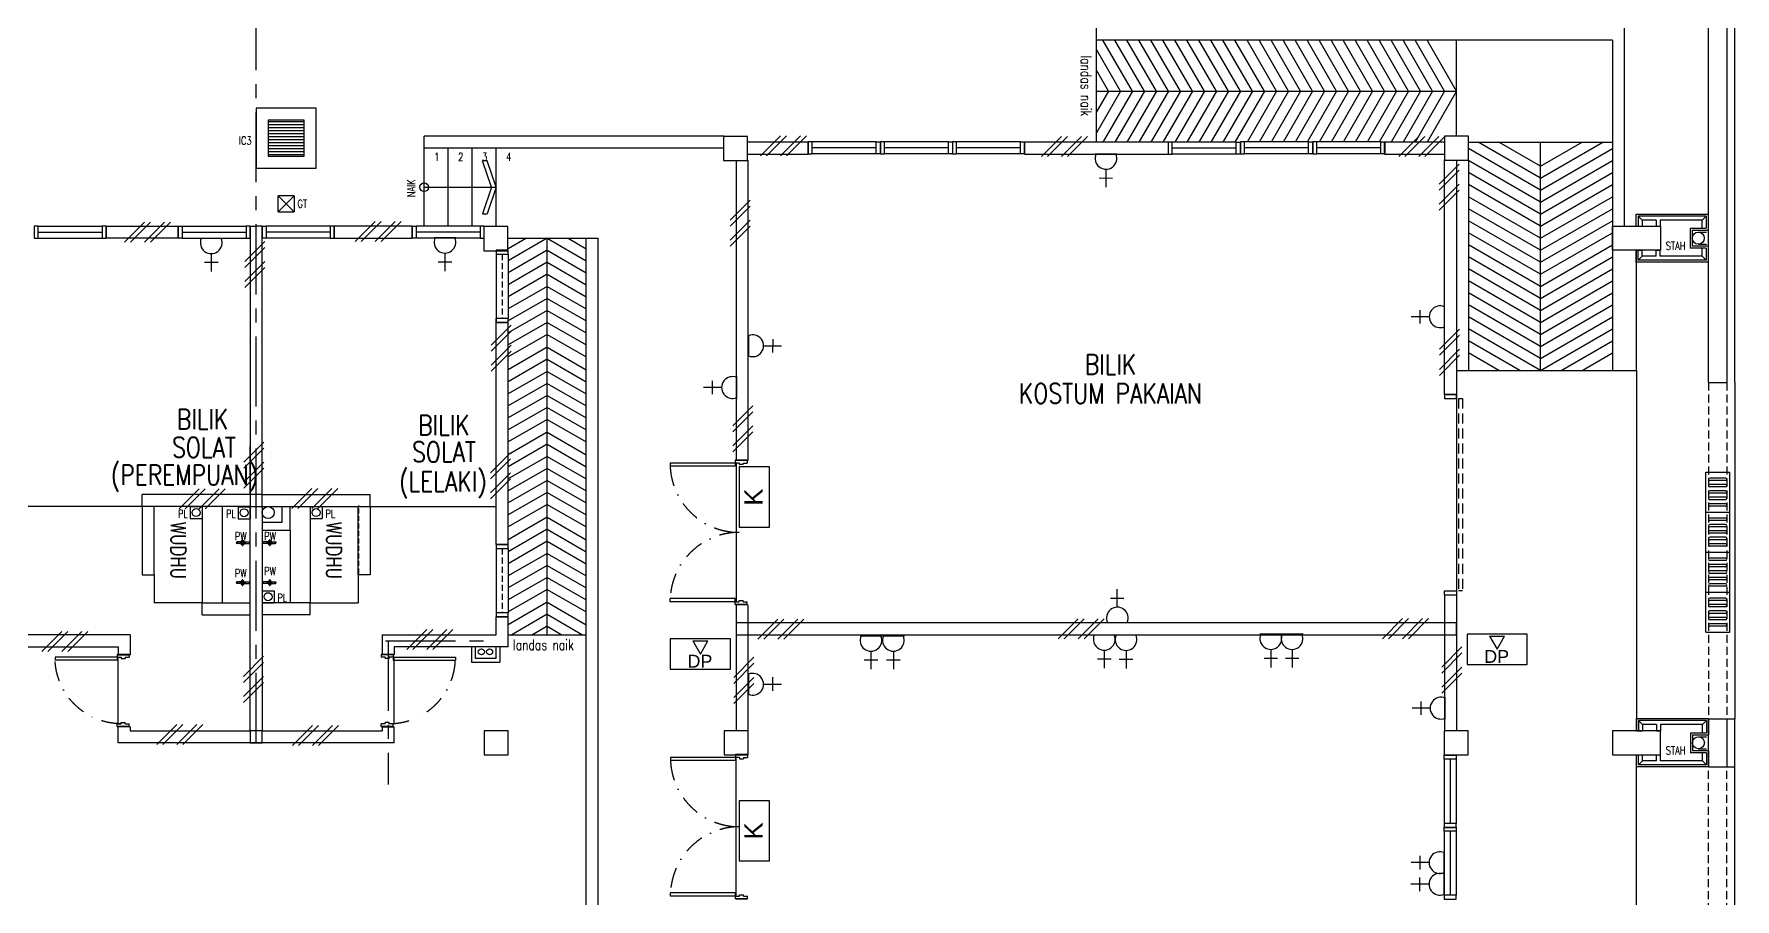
# Model space of a CAD drawing. Header units: millimetres. Extents: x 1824 to 81424, y 1027 to 57127.
# Drawn here: x 44933 to 66189, y 32674 to 43473 of the extents above; entities that cross this region are included whole.
import ezdxf
from ezdxf.enums import TextEntityAlignment as Align

# ---------------------------------------------------------------- set-up
doc = ezdxf.new("R2010")
doc.units = ezdxf.units.MM
for name, pattern in [('CENTER', [2, 1.25, -0.25, 0.25, -0.25]), ('DASHDOT', [1, 0.5, -0.25, 0, -0.25]), ('DASHED2', [0.375, 0.25, -0.125]), ('HIDDEN', [0.375, 0.25, -0.125])]:
    doc.linetypes.add(name, pattern=pattern)
for name, color, linetype in [('A-ARR', 4, 'Continuous'), ('A-COLUMN', 3, 'Continuous'), ('A-DOOR', 9, 'Continuous'), ('A-DRAIN', 9, 'Continuous'), ('A-DROP', 8, 'Continuous'), ('A-FLR SYM', 13, 'Continuous'), ('A-HIDDEN', 8, 'HIDDEN'), ('A-NOTE', 2, 'Continuous'), ('A-PANEL', 13, 'Continuous'), ('A-PTILE', 8, 'Continuous'), ('A-RAIL', 2, 'Continuous'), ('A-ROOMSYM', 3, 'Continuous'), ('A-RWDP', 4, 'Continuous'), ('A-SANI', 4, 'Continuous'), ('A-STAIR', 2, 'Continuous'), ('A-STAIRH', 8, 'HIDDEN'), ('A-SYM', 8, 'Continuous'), ('A-TXTBOMBA', 7, 'Continuous'), ('A-WALL', 1, 'Continuous'), ('A-WIN', 9, 'Continuous'), ('A-WLH', 7, 'Continuous'), ('AHT_DOOR', 2, 'Continuous'), ('ELECT', 6, 'Continuous'), ('Grid', 8, 'CENTER'), ('M_hd_salursedut', 4, 'Continuous')]:
    doc.layers.add(name, color=color, linetype=linetype)
doc.styles.add('arial', font='arial.ttf')
doc.styles.add('ROMANS', font='romans.shx', dxfattribs={"width": 0.75, "height": 200})
doc.styles.add('style1', font='romans.shx', dxfattribs={"height": 750})

# ---------------------------------------------------------------- blocks, each defined once
blk = doc.blocks.new('PC COVER')
for p, q in [((-300, 500), (0, 500)), ((-300, 0), (0, 0))]:
    blk.add_line(p, q)
at = {"layer": 'A-DRAIN', "linetype": 'Continuous', "ltscale": 1000}
for p, q in [((-300, 0), (-300, 500)), ((0, 0), (0, 500))]:
    blk.add_line(p, q, dxfattribs=at)
at = {"layer": 'A-PTILE'}
for p, q in [((-50, 425), (-250, 425)), ((-50, 395), (-250, 395)), ((-50, 345), (-250, 345)), ((-50, 315), (-250, 315)), ((-50, 265), (-250, 265)), ((-50, 235), (-250, 235)), ((-50, 185), (-250, 185)), ((-50, 155), (-250, 155)), ((-50, 105), (-250, 105)), ((-50, 75), (-250, 75))]:
    blk.add_line(p, q, dxfattribs=at)
for centre, start, end in [((-250, 410), 90, 270), ((-250, 330), 90, 270), ((-250, 250), 90, 270), ((-50, 410), 270, 90), ((-50, 330), 270, 90), ((-50, 250), 270, 90), ((-250, 170), 90, 270), ((-250, 90), 90, 270), ((-50, 170), 270, 90), ((-50, 90), 270, 90)]:
    blk.add_arc(centre, 15, start, end, dxfattribs=at)
blk = doc.blocks.new('A$C05DF19D8')
at = {"color": 8}
for p, q in [((21, 6), (21, 0)), ((21, 6), (51, 6)), ((26, 118), (26, 164)), ((26, 72), (26, 6)), ((46, 118), (46, 164)), ((46, 72), (46, 6)), ((51, 6), (51, 0)), ((21, 0), (51, 0)), ((26, 0), (46, 0))]:
    blk.add_line(p, q, dxfattribs=at)
blk.add_circle((36, 95), 8.27, dxfattribs=at)
for centre, radius, start, end in [((5, 95), 5, 90, 270), ((24, 168), 70.6, 254.0288, 273.1944), ((24, 22), 70.6, 86.7321, 105.9712), ((36, 95), 25, 98.5202, 172.3849), ((36, 95), 25, 188.2802, 262.5707), ((36, 164), 10, 0, 180), ((36, 152), 10, 0, 180), ((36, 125), 5, 0, 180), ((-37, 105), 70.6, 357.8456, 15.9712), ((-37, 82), 70.6, 344.0288, 4.5751), ((36, 62), 5, 180, 0), ((109, 105), 70.6, 164.0288, 182.1544), ((109, 82), 70.6, 175.4249, 195.9712), ((36, 95), 25, 7.6151, 81.4798), ((36, 95), 25, 277.4293, 351.7198), ((48, 168), 70.6, 266.8056, 285.9712), ((48, 22), 70.6, 74.0288, 93.2679), ((68, 95), 5, 270, 90)]:
    blk.add_arc(centre, radius, start, end, dxfattribs=at)
blk = doc.blocks.new('A$C75E66BF6')
at = {"layer": 'A-NOTE', "color": 8, "linetype": 'Continuous', "ltscale": 500}
for p, q in [((75, 825), (25, 875)), ((150, 875), (150, 825)), ((450, 875), (450, 825)), ((525, 825), (575, 875)), ((75, 650), (75, 825)), ((75, 825), (150, 825)), ((75, 650), (150, 650)), ((150, 650), (150, 600)), ((525, 825), (450, 825)), ((525, 650), (450, 650)), ((450, 650), (450, 600)), ((525, 650), (525, 825)), ((75, 75), (75, 600)), ((75, 600), (150, 600)), ((525, 600), (450, 600)), ((525, 75), (525, 600)), ((75, 75), (25, 25)), ((75, 75), (175, 75)), ((425, 75), (525, 75)), ((525, 75), (575, 25))]:
    blk.add_line(p, q, dxfattribs=at)
at = {"layer": 'A-PANEL', "color": 8}
for p, q in [((0, 0), (0, 900)), ((0, 900), (150, 900)), ((25, 875), (150, 875)), ((25, 25), (25, 875)), ((150, 900), (150, 875)), ((450, 900), (600, 900)), ((450, 900), (450, 875)), ((575, 875), (450, 875)), ((575, 25), (575, 875)), ((600, 900), (600, 0)), ((425, 225), (175, 225)), ((175, 25), (175, 225)), ((425, 225), (425, 25)), ((200, 0), (0, 0)), ((175, 25), (25, 25)), ((400, 200), (200, 200)), ((200, 0), (200, 200)), ((400, 200), (400, 0)), ((600, 0), (400, 0)), ((575, 25), (425, 25))]:
    blk.add_line(p, q, dxfattribs=at)
at = {"layer": 'A-RWDP', "color": 8}
blk.add_circle((300, 125), 75, dxfattribs=at)
blk = doc.blocks.new('A$C49831240')
at = {"layer": 'A-WLH', "color": 8}
for p, q in [((250, 575), (0, 325)), ((250, 500), (0, 250)), ((250, 325), (0, 75)), ((250, 250), (0, 0))]:
    blk.add_line(p, q, dxfattribs=at)
blk = doc.blocks.new('A$C52B244CD')
at = {"layer": 'A-WLH', "color": 8}
for p, q in [((0, 0), (250, 250)), ((75, 0), (325, 250)), ((250, 0), (500, 250)), ((325, 0), (575, 250))]:
    blk.add_line(p, q, dxfattribs=at)
blk = doc.blocks.new('A$C04C40081')
at = {"layer": 'A-WIN', "color": 8}
for p, q in [((850, 150), (50, 150)), ((850, 75), (50, 75)), ((850, 0), (50, 0))]:
    blk.add_line(p, q, dxfattribs=at)
at = {"layer": 'A-WIN', "color": 8, "linetype": 'Continuous'}
for points in [[(50, 150), (0, 150), (0, 0), (50, 0)], [(850, 150), (900, 150), (900, 0), (850, 0)]]:
    blk.add_lwpolyline(points, close=True, dxfattribs=at)
blk = doc.blocks.new('A$C13432639')
at = {"layer": 'A-DOOR', "color": 8}
for p, q in [((812, 1765), (0, 1765)), ((0, 1765), (0, 1727)), ((812, 1727), (0, 1727)), ((812, 1765), (812, 1727)), ((812, 73), (0, 73)), ((0, 35), (0, 73)), ((812, 35), (0, 35)), ((812, 35), (812, 73))]:
    blk.add_line(p, q, dxfattribs=at)
at = {"layer": 'A-DOOR', "color": 8, "linetype": 'Continuous'}
for p, q in [((962, 1800), (812, 1800)), ((812, 1800), (812, 1765)), ((812, 1800), (962, 1800)), ((812, 1800), (812, 1800)), ((862, 1765), (812, 1765)), ((862, 1765), (862, 1750)), ((862, 1750), (912, 1750)), ((912, 1765), (912, 1750)), ((912, 1765), (962, 1765)), ((962, 1800), (962, 1765)), ((962, 1800), (962, 1800)), ((812, 0), (812, 35)), ((812, 35), (862, 35)), ((962, 0), (812, 0)), ((812, 0), (962, 0)), ((812, 0), (962, 0)), ((962, 0), (812, 0)), ((812, 0), (962, 0)), ((812, 0), (812, 0)), ((962, 0), (812, 0)), ((812, 0), (962, 0)), ((812, 0), (812, 0)), ((862, 35), (862, 50)), ((862, 50), (912, 50)), ((912, 35), (912, 50)), ((912, 35), (962, 35)), ((962, 0), (962, 35)), ((962, 0), (962, 0)), ((962, 0), (962, 0))]:
    blk.add_line(p, q, dxfattribs=at)
at = {"layer": 'A-DOOR', "color": 8, "linetype": 'DASHDOT', "ltscale": 500}
for centre, start, end in [((864, 1765), 182.5179, 270), ((864, 35), 90, 177.4821)]:
    blk.add_arc(centre, 865, start, end, dxfattribs=at)
blk = doc.blocks.new('A$C674C400B')
at = {"layer": 'A-DOOR', "color": 8}
for p, q in [((35, 150), (35, 927)), ((35, 927), (73, 927)), ((73, 150), (73, 927)), ((35, 150), (73, 150))]:
    blk.add_line(p, q, dxfattribs=at)
at = {"layer": 'A-DOOR', "color": 8, "linetype": 'Continuous'}
for p, q in [((0, 0), (0, 150)), ((0, 150), (0, 0)), ((0, 150), (35, 150)), ((0, 150), (0, 0)), ((0, 0), (0, 150)), ((0, 150), (0, 0)), ((0, 150), (0, 150)), ((0, 0), (0, 150)), ((0, 150), (0, 0)), ((0, 150), (0, 150)), ((35, 150), (35, 100)), ((35, 100), (50, 100)), ((35, 50), (50, 50)), ((35, 50), (35, 0)), ((50, 100), (50, 50)), ((865, 100), (850, 100)), ((850, 100), (850, 50)), ((865, 50), (850, 50)), ((900, 150), (865, 150)), ((865, 150), (865, 100)), ((865, 50), (865, 0)), ((900, 150), (900, 0)), ((900, 0), (900, 150)), ((900, 150), (900, 0)), ((900, 150), (900, 0)), ((900, 0), (900, 150)), ((900, 150), (900, 0)), ((900, 150), (900, 150)), ((900, 0), (900, 150)), ((900, 150), (900, 0)), ((900, 150), (900, 150)), ((0, 0), (35, 0)), ((0, 0), (0, 0)), ((0, 0), (0, 0)), ((900, 0), (865, 0)), ((900, 0), (900, 0)), ((900, 0), (900, 0))]:
    blk.add_line(p, q, dxfattribs=at)
at = {"layer": 'A-DOOR', "color": 8, "linetype": 'DASHDOT', "ltscale": 500}
blk.add_arc((35, 98), 830, 0.1381, 87.3759, dxfattribs=at)
blk = doc.blocks.new('A$C24AD0B22')
at = {"layer": 'A-SANI', "color": 8}
for p, q in [((0, 150), (150, 150)), ((0, 150), (0, 0)), ((0, 0), (150, 0)), ((150, 150), (150, 0))]:
    blk.add_line(p, q, dxfattribs=at)
blk.add_circle((75, 75), 50, dxfattribs=at)
blk = doc.blocks.new('SOCKET')
at = {"layer": 'ELECT', "color": 6}
for p, q in [((15164, 26004), (15333, 26004)), ((15249, 25891), (15249, 26116)), ((15112, 25702), (15385, 25702))]:
    blk.add_line(p, q, dxfattribs=at)
blk.add_arc((15249, 25755), 136, 336.9763, 203.0237, dxfattribs=at)

msp = doc.modelspace()

# ---------------------------------------------------------------- hatches: boundary and pattern name
at = {"layer": 'A-PTILE'}
h = msp.add_hatch(dxfattribs=at)
h.set_pattern_fill('LINE', color=8, scale=300, style=0)
h.set_pattern_definition([(0, (4440.933, -197280.896), (0, 37.5), [])])
h.paths.add_polyline_path([(48308.2, 42396.4), (47858.2, 42396.4), (47858.2, 41946.4), (48308.2, 41946.4)])

# ---------------------------------------------------------------- linework, layer by layer
at = {"color": 8}
for p, q in [((65859, 39122.9), (66089, 39122.9)), ((46284, 37572.9), (44784, 37572.9)), ((49134, 37572.9), (50709, 37572.9)), ((46434, 36722.9), (46434, 36372.9)), ((48984, 36722.9), (48984, 36372.9)), ((47034, 36372.9), (46434, 36372.9)), ((48384, 36372.9), (48984, 36372.9)), ((65859, 34922.9), (66189, 34922.9)), ((65859, 34322.9), (66189, 34322.9))]:
    msp.add_line(p, q, dxfattribs=at)
at = {"layer": 'A-ARR', "color": 8}
msp.add_circle((47859, 37497.9), 75, dxfattribs=at)
at = {"layer": 'A-COLUMN', "color": 8}
for points in [[(53549.9, 41893.3), (53849.9, 41893.3), (53849.9, 42193.3), (53549.9, 42193.3)], [(62557.6, 41898.1), (62857.6, 41898.1), (62857.6, 42198.1), (62557.6, 42198.1)], [(50552.6, 40768.3), (50852.6, 40768.3), (50852.6, 41068.3), (50552.6, 41068.3)], [(65259, 41072.9), (65259, 40772.9), (64659, 40772.9), (64659, 41072.9)], [(47784, 37722.9), (47634, 37722.9), (47634, 37572.9), (47784, 37572.9)], [(53859, 36122.9), (53709, 36122.9), (53709, 35972.9), (53859, 35972.9)], [(62709, 36122.9), (62559, 36122.9), (62559, 35972.9), (62709, 35972.9)], [(47784, 34772.9), (47634, 34772.9), (47634, 34622.9), (47784, 34622.9)], [(50559, 34472.9), (50859, 34472.9), (50859, 34772.9), (50559, 34772.9)], [(53558.5, 34474.2), (53858.5, 34474.2), (53858.5, 34774.2), (53558.5, 34774.2)], [(62555, 34472.8), (62855, 34472.8), (62855, 34772.8), (62555, 34772.8)], [(65259, 34472.9), (65259, 34772.9), (64659, 34772.9), (64659, 34472.9)]]:
    msp.add_lwpolyline(points, close=True, dxfattribs=at)
at = {"layer": 'A-DRAIN', "color": 8, "linetype": 'Continuous', "ltscale": 1000}
for p, q in [((66189, 39122.9), (66189, 43877.9)), ((66089, 43777.9), (66089, 39122.9)), ((65859, 39122.9), (65859, 43547.9)), ((47983.2, 41252.7), (47983.2, 41452.7)), ((48183.2, 41452.7), (47983.2, 41452.7)), ((48183.2, 41452.7), (48183.2, 41252.7)), ((47983.2, 41252.7), (48183.2, 41252.7)), ((66189, 39122.9), (66189, 34922.9)), ((65859, 34322.9), (65859, 34922.9)), ((66089, 34922.9), (66089, 34322.9)), ((66189, 34322.9), (66189, 34922.9)), ((66189, 25922.9), (66189, 34322.9))]:
    msp.add_line(p, q, dxfattribs=at)
for points in [[(48458.2, 42546.4), (47708.2, 42546.4), (47708.2, 41796.4), (48458.2, 41796.4)], [(48308.2, 42396.4), (47858.2, 42396.4), (47858.2, 41946.4), (48308.2, 41946.4)]]:
    msp.add_lwpolyline(points, close=True, dxfattribs=at)
at = {"layer": 'A-DROP', "color": 8}
for p, q in [((64959, 39272.9), (64959, 34772.9)), ((62709, 38972.9), (62709, 36472.9)), ((62709, 38922.9), (62709, 36522.9)), ((53709, 38118.9), (53709, 36382.9)), ((47034, 37572.9), (47034, 36372.9)), ((47284, 37572.9), (47284, 36372.9)), ((48384, 37572.9), (48384, 36372.9)), ((48134, 37272.9), (48134, 36372.9)), ((45984, 34857.9), (45984, 35687.9)), ((49434, 34857.9), (49434, 35687.9)), ((53709, 32701.9), (53709, 34437.9)), ((64959, 25772.9), (64959, 34472.9))]:
    msp.add_line(p, q, dxfattribs=at)
at = {"layer": 'A-HIDDEN', "color": 8, "linetype": 'HIDDEN', "ltscale": 500}
for p, q in [((62734, 38922.9), (62734, 36522.9)), ((62734, 38922.9), (62784, 38922.9)), ((62784, 38922.9), (62784, 36522.9)), ((62784, 36522.9), (62734, 36522.9))]:
    msp.add_line(p, q, dxfattribs=at)
at = {"layer": 'A-HIDDEN', "color": 8, "linetype": 'HIDDEN', "ltscale": 250}
msp.add_line((48992.3, 36738.4), (48992.3, 37588.4), dxfattribs=at)
at = {"layer": 'A-NOTE', "color": 8, "linetype": 'Continuous', "ltscale": 500}
for p, q in [((50651.4, 41560.4), (50538.6, 41891.4)), ((50596.3, 41891.4), (50538.6, 41891.4)), ((50709, 41560.4), (50596.3, 41891.4)), ((49809, 41560.4), (50709, 41560.4)), ((50651.4, 41560.4), (50538.6, 41229.4)), ((50709, 41560.4), (50596.3, 41229.4)), ((50538.6, 41229.4), (50596.3, 41229.4))]:
    msp.add_line(p, q, dxfattribs=at)
msp.add_circle((49809, 41560.4), 55, dxfattribs=at)
at = {"layer": 'A-PTILE', "color": 8}
for p, q in [((58209, 42122.9), (58209, 43397.9)), ((58659, 42760.4), (58291, 43397.9)), ((58809, 42760.4), (58441, 43397.9)), ((58959, 42760.4), (58591, 43397.9)), ((59109, 42760.4), (58741, 43397.9)), ((59259, 42760.4), (58891, 43397.9)), ((59409, 42760.4), (59041, 43397.9)), ((59559, 42760.4), (59191, 43397.9)), ((59709, 42760.4), (59341, 43397.9)), ((59859, 42760.4), (59491, 43397.9)), ((60009, 42760.4), (59641, 43397.9)), ((60159, 42760.4), (59791, 43397.9)), ((60309, 42760.4), (59941, 43397.9)), ((60459, 42760.4), (60091, 43397.9)), ((60609, 42760.4), (60241, 43397.9)), ((60759, 42760.4), (60391, 43397.9)), ((60909, 42760.4), (60541, 43397.9)), ((61059, 42760.4), (60691, 43397.9)), ((61209, 42760.4), (60841, 43397.9)), ((61359, 42760.4), (60991, 43397.9)), ((61509, 42760.4), (61141, 43397.9)), ((61659, 42760.4), (61291, 43397.9)), ((61809, 42760.4), (61441, 43397.9)), ((61959, 42760.4), (61591, 43397.9)), ((62109, 42760.4), (61741, 43397.9)), ((62259, 42760.4), (61891, 43397.9)), ((62409, 42760.4), (62041, 43397.9)), ((62559, 42760.4), (62191, 43397.9)), ((62709, 42760.4), (62341, 43397.9)), ((62709, 42197.9), (62709, 43397.9)), ((58509, 42760.4), (58209, 43280)), ((58359, 42760.4), (58209, 43020.2)), ((58209, 42760.4), (62709, 42760.4)), ((58509, 42760.4), (58209, 42240.8)), ((58359, 42760.4), (58209, 42500.6)), ((58659, 42760.4), (58291, 42122.9)), ((58809, 42760.4), (58441, 42122.9)), ((58959, 42760.4), (58591, 42122.9)), ((59109, 42760.4), (58741, 42122.9)), ((59259, 42760.4), (58891, 42122.9)), ((59409, 42760.4), (59041, 42122.9)), ((59559, 42760.4), (59191, 42122.9)), ((59709, 42760.4), (59341, 42122.9)), ((59859, 42760.4), (59491, 42122.9)), ((60009, 42760.4), (59641, 42122.9)), ((60159, 42760.4), (59791, 42122.9)), ((60309, 42760.4), (59941, 42122.9)), ((60459, 42760.4), (60091, 42122.9)), ((60609, 42760.4), (60241, 42122.9)), ((60759, 42760.4), (60391, 42122.9)), ((60909, 42760.4), (60541, 42122.9)), ((61059, 42760.4), (60691, 42122.9)), ((61209, 42760.4), (60841, 42122.9)), ((61359, 42760.4), (60991, 42122.9)), ((61509, 42760.4), (61141, 42122.9)), ((61659, 42760.4), (61291, 42122.9)), ((61809, 42760.4), (61441, 42122.9)), ((61959, 42760.4), (61591, 42122.9)), ((62109, 42760.4), (61741, 42122.9)), ((62259, 42760.4), (61891, 42122.9)), ((62409, 42760.4), (62041, 42122.9)), ((62559, 42760.4), (62191, 42122.9)), ((62709, 42760.4), (62341, 42122.9)), ((62859, 42122.9), (64659, 42122.9)), ((63759, 41672.9), (62979.6, 42122.9)), ((63759, 41822.9), (63239.4, 42122.9)), ((63759, 39272.9), (63759, 42122.9)), ((63759, 41672.9), (64538.5, 42122.9)), ((63759, 41822.9), (64278.7, 42122.9)), ((63759, 41372.9), (62849.7, 41897.9)), ((63759, 41522.9), (62859, 42042.5)), ((62859, 41897.9), (62859, 39272.9)), ((63759, 41522.9), (64659, 42042.5)), ((63759, 41372.9), (64659, 41892.5)), ((63759, 41222.9), (62859, 41742.5)), ((63759, 41222.9), (64659, 41742.5)), ((48183.2, 41452.7), (47983.2, 41252.7)), ((47983.2, 41452.7), (48183.2, 41252.7)), ((63759, 41072.9), (62859, 41592.5)), ((63759, 41072.9), (64659, 41592.5)), ((63759, 40922.9), (62859, 41442.5)), ((63759, 40772.9), (62859, 41292.5)), ((63759, 40922.9), (64659, 41442.5)), ((63759, 40772.9), (64659, 41292.5)), ((63759, 40622.9), (62859, 41142.5)), ((63759, 40622.9), (64659, 41142.5)), ((50859, 40922.9), (51834, 40922.9)), ((51086.7, 40922.9), (50859, 40791.4)), ((51346.5, 40922.9), (50859, 40641.4)), ((51346.5, 35972.9), (51346.5, 40922.9)), ((51346.5, 40922.9), (51834, 40641.4)), ((51606.4, 40922.9), (51834, 40791.4)), ((63759, 40472.9), (62859, 40992.5)), ((63759, 40322.9), (62859, 40842.5)), ((63759, 40472.9), (64659, 40992.5)), ((63759, 40322.9), (64659, 40842.5)), ((51346.5, 40772.9), (50859, 40491.4)), ((51346.5, 40622.9), (50859, 40341.4)), ((51346.5, 40772.9), (51834, 40491.4)), ((51346.5, 40622.9), (51834, 40341.4)), ((63759, 40172.9), (62859, 40692.5)), ((63759, 40172.9), (64659, 40692.5)), ((51346.5, 40472.9), (50859, 40191.4)), ((51346.5, 40472.9), (51834, 40191.4)), ((63759, 40022.9), (62859, 40542.5)), ((63759, 39872.9), (62859, 40392.5)), ((63759, 40022.9), (64659, 40542.5)), ((63759, 39872.9), (64659, 40392.5)), ((51346.5, 40322.9), (50859, 40041.4)), ((51346.5, 40322.9), (51834, 40041.4)), ((63759, 39722.9), (62859, 40242.5)), ((63759, 39722.9), (64659, 40242.5)), ((51346.5, 40172.9), (50859, 39891.4)), ((51346.5, 40022.9), (50859, 39741.4)), ((51346.5, 40172.9), (51834, 39891.4)), ((51346.5, 40022.9), (51834, 39741.4)), ((63759, 39572.9), (62859, 40092.5)), ((63759, 39572.9), (64659, 40092.5)), ((51346.5, 39872.9), (50859, 39591.4)), ((51346.5, 39872.9), (51834, 39591.4)), ((63759, 39422.9), (62859, 39942.5)), ((63759, 39272.9), (62859, 39792.5)), ((63759, 39422.9), (64659, 39942.5)), ((63759, 39272.9), (64659, 39792.5)), ((51346.5, 39722.9), (50859, 39441.4)), ((51346.5, 39561.7), (50859, 39280.2)), ((51346.5, 39722.9), (51834, 39441.4)), ((51346.5, 39561.7), (51834, 39280.2)), ((63499.2, 39272.9), (62859, 39642.5)), ((64018.9, 39272.9), (64659, 39642.5)), ((51346.5, 39411.7), (50859, 39130.2)), ((51346.5, 39411.7), (51834, 39130.2)), ((63239.4, 39272.9), (62859, 39492.5)), ((64278.7, 39272.9), (64659, 39492.5)), ((51346.5, 39261.7), (50859, 38980.2)), ((51346.5, 39111.7), (50859, 38830.2)), ((51346.5, 39261.7), (51834, 38980.2)), ((51346.5, 39111.7), (51834, 38830.2)), ((51346.5, 38961.7), (50859, 38680.2)), ((51346.5, 38961.7), (51834, 38680.2)), ((51346.5, 38811.7), (50859, 38530.2)), ((51346.5, 38811.7), (51834, 38530.2)), ((51346.5, 38661.7), (50859, 38380.2)), ((51346.5, 38500.5), (50859, 38219)), ((51346.5, 38661.7), (51834, 38380.2)), ((51346.5, 38500.5), (51834, 38219)), ((51346.5, 38350.5), (50859, 38069)), ((51346.5, 38350.5), (51834, 38069)), ((51346.5, 38200.5), (50859, 37919)), ((51346.5, 38050.5), (50859, 37769)), ((51346.5, 38200.5), (51834, 37919)), ((51346.5, 38050.5), (51834, 37769)), ((51346.5, 37900.5), (50859, 37619)), ((51346.5, 37900.5), (51834, 37619)), ((51346.5, 37750.5), (50859, 37469)), ((51346.5, 37750.5), (51834, 37469)), ((51346.5, 37600.5), (50859, 37319)), ((51346.5, 37439.3), (50859, 37157.9)), ((51346.5, 37600.5), (51834, 37319)), ((51346.5, 37439.3), (51834, 37157.9)), ((51346.5, 37289.3), (50859, 37007.9)), ((51346.5, 37289.3), (51834, 37007.9)), ((51346.5, 37139.3), (50859, 36857.9)), ((51346.5, 36989.3), (50859, 36707.9)), ((51346.5, 37139.3), (51834, 36857.9)), ((51346.5, 36989.3), (51834, 36707.9)), ((51346.5, 36839.3), (50859, 36557.9)), ((51346.5, 36839.3), (51834, 36557.9)), ((51346.5, 36689.3), (50859, 36407.9)), ((51346.5, 36689.3), (51834, 36407.9)), ((51346.5, 36539.3), (50859, 36257.9)), ((51346.5, 36378.1), (50859, 36096.7)), ((51346.5, 36539.3), (51834, 36257.9)), ((51346.5, 36378.1), (51834, 36096.7)), ((51346.5, 36228.1), (50904.5, 35972.9)), ((51346.5, 36228.1), (51788.6, 35972.9)), ((50859, 35972.9), (51834, 35972.9)), ((51346.5, 36078.1), (51164.3, 35972.9)), ((51346.5, 36078.1), (51528.8, 35972.9))]:
    msp.add_line(p, q, dxfattribs=at)
at = {"layer": 'A-RAIL', "color": 8}
for p, q in [((58209, 43397.9), (58209, 43547.9)), ((64659, 43397.9), (58209, 43397.9)), ((64659, 43397.9), (64659, 39272.9)), ((64809, 41072.9), (64809, 43547.9)), ((64959, 39272.9), (64959, 40772.9)), ((46284, 37572.9), (46284, 36722.9)), ((46434, 36722.9), (46434, 37572.9)), ((48984, 36722.9), (48984, 37572.9)), ((49134, 37572.9), (49134, 36722.9)), ((46284, 36722.9), (46434, 36722.9)), ((49134, 36722.9), (48984, 36722.9)), ((47034, 36222.9), (47034, 36372.9)), ((47034, 36372.9), (47634, 36372.9)), ((48384, 36372.9), (47784, 36372.9)), ((48384, 36222.9), (48384, 36372.9)), ((47034, 36222.9), (47634, 36222.9)), ((48384, 36222.9), (47784, 36222.9))]:
    msp.add_line(p, q, dxfattribs=at)
at = {"layer": 'A-RWDP', "color": 8, "linetype": 'HIDDEN', "ltscale": 400}
for p, q in [((65734, 40997.9), (65859, 40997.9)), ((65734, 40847.9), (65859, 40847.9)), ((65734, 34697.9), (65859, 34697.9)), ((65734, 34547.9), (65859, 34547.9))]:
    msp.add_line(p, q, dxfattribs=at)
at = {"layer": 'A-STAIR', "color": 8}
for p, q in [((53559, 42197.9), (49809, 42197.9)), ((49809, 41072.9), (49809, 42197.9)), ((53559, 42047.9), (49809, 42047.9)), ((50109, 41072.9), (50109, 42047.9)), ((50409, 41072.9), (50409, 42047.9)), ((50709, 41072.9), (50709, 42047.9)), ((51834, 31772.9), (51834, 40922.9)), ((51834, 40922.9), (51984, 40922.9)), ((51984, 19172.9), (51984, 40922.9)), ((62709, 39272.9), (64959, 39272.9))]:
    msp.add_line(p, q, dxfattribs=at)
at = {"layer": 'A-STAIRH', "color": 8, "linetype": 'DASHED2', "ltscale": 400}
for p, q in [((65859, 39122.9), (65859, 34922.9)), ((66089, 39122.9), (66089, 34922.9)), ((65859, 25922.9), (65859, 34322.9)), ((66089, 25922.9), (66089, 34322.9))]:
    msp.add_line(p, q, dxfattribs=at)
at = {"layer": 'A-TXTBOMBA', "color": 8}
for p, q in [((63121.7, 35954), (63217.5, 35790.9)), ((63121.7, 35954), (63310.1, 35954)), ((63217.5, 35790.9), (63310.1, 35954)), ((53165.3, 35895.4), (53261, 35732.3)), ((53165.3, 35895.4), (53353.7, 35895.4)), ((53261, 35732.3), (53353.7, 35895.4))]:
    msp.add_line(p, q, dxfattribs=at)
at = {"layer": 'A-TXTBOMBA', "color": 7}
for points in [[(53746.4, 38067.5), (53746.4, 37317.5), (54124.3, 37317.5), (54124.3, 38067.5)], [(53745.1, 33899.5), (53745.1, 33149.5), (54122.9, 33149.5), (54122.9, 33899.5)]]:
    msp.add_lwpolyline(points, close=True, dxfattribs=at)
at = {"layer": 'A-TXTBOMBA', "color": 8}
for points in [[(63590.9, 35979.7), (62840.9, 35979.7), (62840.9, 35601.8), (63590.9, 35601.8)], [(53634.5, 35921.1), (52884.5, 35921.1), (52884.5, 35543.2), (53634.5, 35543.2)]]:
    msp.add_lwpolyline(points, close=True, dxfattribs=at)
at = {"layer": 'A-WALL', "color": 8}
for p, q in [((54609, 42122.9), (53859, 42122.9)), ((54609, 41972.9), (54609, 42122.9)), ((59109, 42122.9), (57309, 42122.9)), ((57309, 41972.9), (57309, 42122.9)), ((59109, 41972.9), (59109, 42122.9)), ((62559, 42122.9), (61809, 42122.9)), ((61809, 41972.9), (61809, 42122.9)), ((53709, 41897.9), (53709, 38147.9)), ((53859, 41972.9), (54609, 41972.9)), ((53859, 38147.9), (53859, 41897.9)), ((57309, 41972.9), (59109, 41972.9)), ((61809, 41972.9), (62559, 41972.9)), ((62559, 38972.9), (62559, 41897.9)), ((62709, 41897.9), (62709, 38972.9)), ((45834, 41072.9), (46734, 41072.9)), ((46734, 41072.9), (46734, 40922.9)), ((47634, 41072.9), (47709, 41072.9)), ((47784, 41072.9), (47709, 41072.9)), ((47784, 37722.9), (47784, 41072.9)), ((49659, 41072.9), (48684, 41072.9)), ((48684, 41072.9), (48684, 40922.9)), ((46734, 40922.9), (45834, 40922.9)), ((47634, 40922.9), (47634, 37722.9)), ((48684, 40922.9), (49659, 40922.9)), ((50709, 37097.9), (50709, 39922.9)), ((50859, 37097.9), (50859, 39922.9)), ((47634, 37722.9), (47634, 38322.9)), ((46284, 37572.9), (46284, 37722.9)), ((47634, 37722.9), (46284, 37722.9)), ((47784, 37722.9), (49134, 37722.9)), ((49134, 37572.9), (49134, 37722.9)), ((47634, 37572.9), (46284, 37572.9)), ((47634, 34772.9), (47634, 37572.9)), ((47784, 37572.9), (47784, 34772.9)), ((47784, 37572.9), (49134, 37572.9)), ((48034, 37372.9), (48034, 37572.9)), ((48134, 37272.9), (48134, 37572.9)), ((48034, 37372.9), (47784, 37372.9)), ((48134, 37272.9), (47784, 37272.9)), ((53709, 36347.9), (53709, 34772.9)), ((53859, 36122.9), (53859, 36347.9)), ((62559, 36472.9), (62559, 36122.9)), ((62709, 36472.9), (62709, 34772.9)), ((50709, 35972.9), (50709, 36197.9)), ((50859, 35822.9), (50859, 36197.9)), ((46134, 35972.9), (44784, 35972.9)), ((46134, 35972.9), (46134, 35722.9)), ((49284, 35972.9), (49284, 35722.9)), ((49284, 35972.9), (50709, 35972.9)), ((62559, 36122.9), (53859, 36122.9)), ((53859, 34772.9), (53859, 35972.9)), ((53859, 35972.9), (62559, 35972.9)), ((62559, 35972.9), (62559, 34772.9)), ((44784, 35822.9), (45984, 35822.9)), ((45984, 35822.9), (45984, 35722.9)), ((45984, 35722.9), (46134, 35722.9)), ((49434, 35722.9), (49284, 35722.9)), ((49434, 35822.9), (49434, 35722.9)), ((50859, 35822.9), (49434, 35822.9)), ((50399.5, 35822.9), (50399.5, 35632.5)), ((50443.9, 35822.9), (50443.9, 35679.2)), ((50709, 35679.2), (50709, 35822.9)), ((50753.4, 35822.9), (50753.4, 35632.5)), ((50399.5, 35632.5), (50753.4, 35632.5)), ((50443.9, 35679.2), (50709, 35679.2)), ((45984, 34622.9), (45984, 34822.9)), ((46134, 34822.9), (45984, 34822.9)), ((46134, 34822.9), (46134, 34772.9)), ((46134, 34772.9), (47634, 34772.9)), ((47784, 34772.9), (49284, 34772.9)), ((49284, 34822.9), (49284, 34772.9)), ((49284, 34822.9), (49434, 34822.9)), ((49434, 34622.9), (49434, 34822.9)), ((49434, 34622.9), (45984, 34622.9))]:
    msp.add_line(p, q, dxfattribs=at)
at = {"layer": 'A-WALL', "color": 8, "linetype": 'Continuous', "ltscale": 900}
for p, q in [((45834, 41072.9), (45834, 40922.9)), ((47634, 41072.9), (47634, 40922.9)), ((47784, 41072.9), (47784, 40922.9)), ((49659, 41072.9), (49659, 40922.9)), ((50709, 40772.9), (50859, 40772.9)), ((50859, 39872.9), (50709, 39872.9)), ((50859, 37097.9), (50709, 37097.9)), ((50709, 37097.9), (50859, 37097.9)), ((50709, 36197.9), (50859, 36197.9)), ((50859, 36197.9), (50709, 36197.9))]:
    msp.add_line(p, q, dxfattribs=at)
at = {"layer": 'A-WIN', "color": 8}
for p, q in [((44984, 41072.9), (45784, 41072.9)), ((46784, 41072.9), (47584, 41072.9)), ((48634, 41072.9), (47834, 41072.9)), ((50509, 41072.9), (49709, 41072.9)), ((44984, 40922.9), (45784, 40922.9)), ((46784, 40922.9), (47584, 40922.9)), ((48634, 40922.9), (47834, 40922.9)), ((50509, 40922.9), (49709, 40922.9)), ((50709, 40722.9), (50709, 39922.9)), ((50859, 40722.9), (50859, 39922.9)), ((50709, 37047.9), (50709, 36247.9)), ((50859, 37047.9), (50859, 36247.9))]:
    msp.add_line(p, q, dxfattribs=at)
at = {"layer": 'A-WIN', "color": 8, "linetype": 'Continuous', "ltscale": 300}
for p, q in [((44984, 40997.9), (45784, 40997.9)), ((46784, 40997.9), (47584, 40997.9)), ((48634, 40997.9), (47834, 40997.9)), ((50509, 40997.9), (49709, 40997.9))]:
    msp.add_line(p, q, dxfattribs=at)
at = {"layer": 'A-WIN', "color": 8, "linetype": 'HIDDEN', "ltscale": 300}
for p, q in [((50784, 40722.9), (50784, 39922.9)), ((50784, 37047.9), (50784, 36247.9))]:
    msp.add_line(p, q, dxfattribs=at)
at = {"layer": 'A-WIN', "color": 8, "linetype": 'Continuous'}
for points in [[(44934, 40922.9), (44984, 40922.9), (44984, 41072.9), (44934, 41072.9)], [(45784, 40922.9), (45834, 40922.9), (45834, 41072.9), (45784, 41072.9)], [(46784, 40922.9), (46734, 40922.9), (46734, 41072.9), (46784, 41072.9)], [(47584, 40922.9), (47634, 40922.9), (47634, 41072.9), (47584, 41072.9)], [(47834, 40922.9), (47784, 40922.9), (47784, 41072.9), (47834, 41072.9)], [(48634, 40922.9), (48684, 40922.9), (48684, 41072.9), (48634, 41072.9)], [(49709, 40922.9), (49659, 40922.9), (49659, 41072.9), (49709, 41072.9)], [(50509, 40922.9), (50559, 40922.9), (50559, 41072.9), (50509, 41072.9)], [(50859, 40722.9), (50859, 40772.9), (50709, 40772.9), (50709, 40722.9)], [(50709, 39922.9), (50709, 39872.9), (50859, 39872.9), (50859, 39922.9)], [(50859, 37047.9), (50859, 37097.9), (50709, 37097.9), (50709, 37047.9)], [(50709, 36247.9), (50709, 36197.9), (50859, 36197.9), (50859, 36247.9)]]:
    msp.add_lwpolyline(points, close=True, dxfattribs=at)
at = {"layer": 'A-WLH', "color": 8}
for p, q in [((54010.6, 41953.2), (54260.6, 42203.2)), ((54085.6, 41953.2), (54335.6, 42203.2)), ((54260.6, 41953.2), (54510.6, 42203.2)), ((54335.6, 41953.2), (54585.6, 42203.2)), ((57524.4, 41943), (57774.4, 42193)), ((57599.4, 41943), (57849.4, 42193)), ((57774.4, 41943), (58024.4, 42193)), ((57849.4, 41943), (58099.4, 42193)), ((61988.1, 41944.8), (62238.1, 42194.8)), ((62063.1, 41944.8), (62313.1, 42194.8)), ((62238.1, 41944.8), (62488.1, 42194.8)), ((62313.1, 41944.8), (62563.1, 42194.8)), ((46062, 40873.4), (46312, 41123.4)), ((46137, 40873.4), (46387, 41123.4)), ((46312, 40873.4), (46562, 41123.4)), ((46387, 40873.4), (46637, 41123.4)), ((48947.5, 40882.7), (49197.5, 41132.7)), ((49022.5, 40882.7), (49272.5, 41132.7)), ((49197.5, 40882.7), (49447.5, 41132.7)), ((49272.5, 40882.7), (49522.5, 41132.7)), ((46746.5, 37544.6), (46996.5, 37794.6)), ((46821.5, 37544.6), (47071.5, 37794.6)), ((46996.5, 37544.6), (47246.5, 37794.6)), ((47071.5, 37544.6), (47321.5, 37794.6)), ((48155.3, 37548.8), (48405.3, 37798.8)), ((48230.3, 37548.8), (48480.3, 37798.8)), ((48405.3, 37548.8), (48655.3, 37798.8)), ((48480.3, 37548.8), (48730.3, 37798.8)), ((46468.2, 34602.1), (46718.2, 34852.1)), ((46543.2, 34602.1), (46793.2, 34852.1)), ((46718.2, 34602.1), (46968.2, 34852.1)), ((46793.2, 34602.1), (47043.2, 34852.1)), ((48164.7, 34589.3), (48414.7, 34839.3)), ((48239.7, 34589.3), (48489.7, 34839.3)), ((48414.7, 34589.3), (48664.7, 34839.3)), ((48489.7, 34589.3), (48739.7, 34839.3))]:
    msp.add_line(p, q, dxfattribs=at)
at = {"layer": 'AHT_DOOR', "color": 8}
for p, q in [((62709, 38972.9), (62559, 38972.9)), ((62559, 38972.9), (62709, 38972.9)), ((62559, 36472.9), (62709, 36472.9))]:
    msp.add_line(p, q, dxfattribs=at)
for points in [[(62559, 38972.9), (62559, 38922.9), (62709, 38922.9), (62709, 38972.9)], [(62559, 36472.9), (62559, 36522.9), (62709, 36522.9), (62709, 36472.9)]]:
    msp.add_lwpolyline(points, dxfattribs=at)
at = {"layer": 'Grid', "color": 8, "ltscale": 700}
for p, q in [((47709, 34622.9), (47709, 53205.3)), ((49325, 35897.9), (50709, 35897.9)), ((49359, 35897.9), (49359, 34102.4))]:
    msp.add_line(p, q, dxfattribs=at)
at = {"layer": 'M_hd_salursedut', "color": 8}
for centre in [(50522.9, 35759.6), (50625.7, 35759.6)]:
    msp.add_circle(centre, 38.1, dxfattribs=at)

# ---------------------------------------------------------------- block references
at = {"layer": 'A-ARR', "color": 8}
for name, p, rotation in [('A$C75E66BF6', (65856, 40624), 90), ('A$C05DF19D8', (47634.5, 37086.1), 90), ('A$C05DF19D8', (47783.7, 37159.5), 270), ('A$C05DF19D8', (47633.2, 36587.3), 90), ('A$C05DF19D8', (47784.8, 36659.4), 270), ('A$C75E66BF6', (65857.7, 34325.4), 90)]:
    msp.add_blockref(name, p, dxfattribs=dict(at, rotation=rotation))
for name, p in [('PC COVER', (66124, 37504.5)), ('A$C24AD0B22', (46883.6, 37422.8)), ('A$C24AD0B22', (47482.5, 37421.9)), ('A$C24AD0B22', (48382.8, 37423.8)), ('PC COVER', (66124, 37004.5)), ('PC COVER', (66124, 36504.5)), ('A$C24AD0B22', (47782.5, 36373.3))]:
    msp.add_blockref(name, p, dxfattribs=at)
at = {"layer": 'A-ARR'}
msp.add_blockref('PC COVER', (66124, 36004.5), dxfattribs=at)
at = {"layer": 'A-DOOR', "color": 8}
for p in [(52882.7, 36350.9), (52886.6, 32675.8)]:
    msp.add_blockref('A$C13432639', p, dxfattribs=at)
at = {"layer": 'A-DOOR', "color": 8, "xscale": -1, "rotation": 90}
msp.add_blockref('A$C674C400B', (46123.3, 35727), dxfattribs=at)
at = {"layer": 'A-DOOR', "color": 8, "rotation": 270}
msp.add_blockref('A$C674C400B', (49271.4, 35727.8), dxfattribs=at)
at = {"layer": 'A-WIN', "color": 8}
for p in [(54606.1, 41977.7), (55509, 41978.3), (56412.4, 41978.6), (59105.5, 41973.6), (60011, 41976.8), (60912.6, 41976.5)]:
    msp.add_blockref('A$C04C40081', p, dxfattribs=at)
at = {"layer": 'A-WIN', "color": 8, "rotation": 90}
for p in [(62706.2, 33568.1), (62705.7, 32671.9)]:
    msp.add_blockref('A$C04C40081', p, dxfattribs=at)
at = {"layer": 'A-WLH', "color": 8}
for name, p in [('A$C49831240', (62492.6, 41274)), ('A$C49831240', (53630.6, 40824.5)), ('A$C49831240', (47565.5, 40307.5)), ('A$C49831240', (50645.3, 39263.3)), ('A$C49831240', (62495.8, 39211.6)), ('A$C49831240', (53666.6, 38257)), ('A$C49831240', (47555.2, 37803.9)), ('A$C49831240', (50635.7, 37670.8)), ('A$C52B244CD', (53977.6, 35917.3)), ('A$C52B244CD', (57729.3, 35920.6)), ('A$C52B244CD', (61784.1, 35923.8)), ('A$C52B244CD', (45031.4, 35765.5)), ('A$C52B244CD', (49590.9, 35790.4)), ('A$C49831240', (62525.7, 35245.3)), ('A$C49831240', (47550, 35128.5)), ('A$C49831240', (53678.6, 35116.2))]:
    msp.add_blockref(name, p, dxfattribs=at)
at = {"layer": 'ELECT', "color": 7, "linetype": 'HIDDEN'}
for p, rotation in [((73772.4, 67559.4), 179.5649256774701), ((62396.3, 66622.6), 180), ((65317, 66629.9), 180), ((88259.2, 24694.4), 90.00000000000105), ((28275.9, 55025), 269.5649256774702), ((79417.1, 23810.8), 90.00000000000105), ((43366.8, 10340.6), 0.3223035851749927), ((70640.5, 61658.6), 180), ((70921, 61658.6), 180), ((73556.1, 61671.5), 180), ((73828.2, 61669.2), 180), ((75637.6, 61680.7), 180), ((75903.3, 61680.7), 180), ((28073.6, 50458.9), 270.322303585175), ((88269.7, 19807.6), 90), ((88257.3, 17878.8), 90), ((88256.4, 17609.4), 90)]:
    msp.add_blockref('SOCKET', p, dxfattribs=dict(at, rotation=rotation))

# ---------------------------------------------------------------- texts
at = {"layer": 'A-FLR SYM', "color": 8, "style": 'ROMANS', "width": 0.75}
msp.add_text('landas naik', height=131.25, rotation=270, dxfattribs=at).set_placement((58016.5, 43206.5))
msp.add_text('landas naik', height=131.25, dxfattribs=at).set_placement((50918.3, 35782.4))
at = {"layer": 'A-NOTE', "color": 8, "linetype": 'Continuous', "ltscale": 500, "style": 'ROMANS', "width": 0.75}
msp.add_text('NAIK', height=100, rotation=90, dxfattribs=at).set_placement((49697.6, 41435.7))
at = {"layer": 'A-ROOMSYM', "color": 8, "style": 'style1', "width": 0.8}
for s, p in [('BILIK', (58384.5, 39223.8)), ('KOSTUM PAKAIAN', (58384.5, 38860.8)), ('BILIK ', (47108.3, 38538.2)), ('BILIK ', (50123.5, 38464.8)), ('SOLAT', (47057.2, 38187.7)), ('SOLAT', (50056.5, 38130.2)), ('(PEREMPUAN)', (46812.2, 37843)), ('(LELAKI)', (50042, 37761.7))]:
    msp.add_text(s, height=250, dxfattribs=at).set_placement(p, align=Align.CENTER)
for p in [(46644.3, 37025.2), (48586.3, 37025.2)]:
    msp.add_text('WUDHU', height=187.5, rotation=270, dxfattribs=at).set_placement(p, align=Align.CENTER)
at = {"layer": 'A-SYM', "color": 8, "linetype": 'HIDDEN', "ltscale": 500, "style": 'ROMANS', "width": 0.75}
for s, p in [('IC3', (47494, 42092.3)), ('1', (49933.9, 41889.3)), ('2', (50233.9, 41889.3)), ('3', (50533.9, 41889.3)), ('4', (50833.9, 41889.3)), ('GT', (48226.2, 41304.4)), ('STAH', (65325.7, 40777.7)), ('PL', (46732.2, 37434.4)), ('PL', (47332.2, 37434.4)), ('PL', (48575.4, 37434.4)), ('PW', (47444, 37153.7)), ('PW', (47810.4, 37153.7)), ('PW', (47444, 36689.9)), ('PW', (47810.4, 36717.3)), ('PL', (47975.4, 36384.4)), ('STAH', (65325.7, 34477.7))]:
    msp.add_text(s, height=100, dxfattribs=at).set_placement(p)
at = {"layer": 'A-TXTBOMBA', "color": 7, "style": 'arial'}
for p in [(54040, 37584.7), (54038.6, 33416.7)]:
    msp.add_text('K', height=230.5, rotation=90, dxfattribs=at).set_placement(p)
at = {"layer": 'A-TXTBOMBA', "color": 8, "style": 'arial'}
for p in [(53099.3, 35563.1), (63055.7, 35621.8)]:
    msp.add_text('DP', height=160, dxfattribs=at).set_placement(p)

doc.saveas('drawing.dxf')
